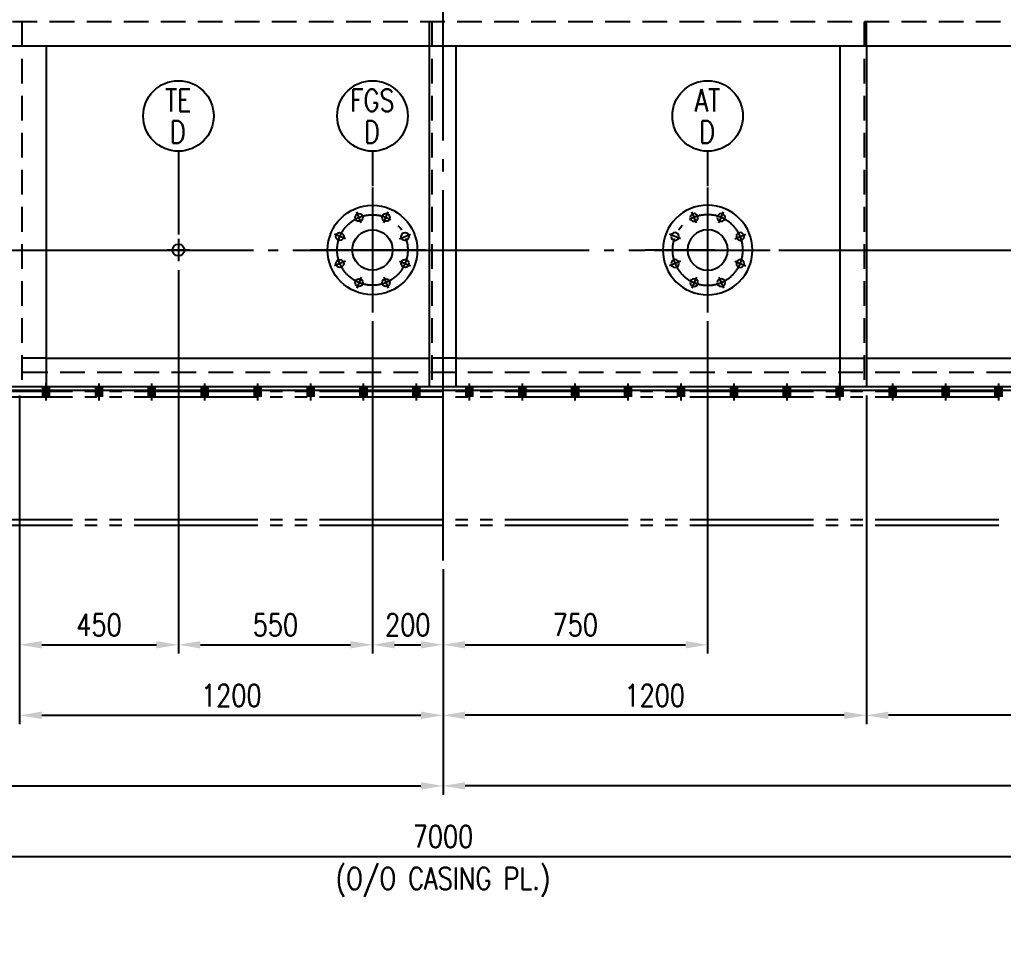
# Model space of a CAD drawing. Header units: millimetres. Extents: x 0 to 134087, y -49114 to 20834.
# Drawn here: x 57277 to 60065, y -41612 to -39022 of the extents above; entities that cross this region are included whole.
import ezdxf
from ezdxf.enums import TextEntityAlignment as Align

# ---------------------------------------------------------------- set-up
doc = ezdxf.new("R2010")
doc.units = ezdxf.units.MM
doc.header["$LTSCALE"] = 35
for name, pattern in [('JNK-CENTER', [34, 30, -1.5, 1, -1.5]), ('JNK-HIDDEN', [3, 2, -1]), ('JNK-PHANTOM', [15, 10, -1, 1, -1, 1, -1])]:
    doc.linetypes.add(name, pattern=pattern)
for name, color, linetype in [('CEN-R', 1, 'JNK-CENTER'), ('CON-G', 3, 'Continuous'), ('CON-Y', 2, 'Continuous'), ('Dim-W', 7, 'Continuous'), ('HID-Y', 2, 'JNK-HIDDEN'), ('PHA-M', 6, 'JNK-PHANTOM')]:
    doc.layers.add(name, color=color, linetype=linetype)
doc.layers.add('CONT-G', color=3, linetype='Continuous', lineweight=25)
doc.styles.add('SIMPLEX', font='simplex.shx', dxfattribs={"width": 0.8})
doc.dimstyles.new('DIM25', dxfattribs={"dimscale": 25, "dimtxt": 2.5, "dimasz": 2.5, "dimexe": 1, "dimexo": 1, "dimgap": 1, "dimtad": 1, "dimdec": 1, "dimdsep": 46, "dimtxsty": 'SIMPLEX', "dimcen": 0, "dimclrt": 2, "dimazin": 2, "dimtfac": 1, "dimtdec": 1, "dimtix": 1, "dimtmove": 2, "dimatfit": 0, "dimfxl": 0.18, "dimtolj": 1, "dimtzin": 0, "dimarcsym": 0})

# ---------------------------------------------------------------- blocks, each defined once
blk = doc.blocks.new('P-FLG  4.0 300 WNRF')
at = {"layer": 'CEN-R', "ltscale": 0.5}
for p, q in [((0, 177), (0, -177)), ((-31.8, 76.8), (-44.7, 107.9)), ((31.8, 76.8), (44.7, 107.9)), ((-76.8, 31.8), (-107.9, 44.7)), ((76.8, 31.8), (107.9, 44.7)), ((150.5, 0), (-177, 0)), ((96.2, 0), (-96.2, 0)), ((-20.3, 0), (177, 0)), ((-76.8, -31.8), (-107.9, -44.7)), ((76.8, -31.8), (107.9, -44.7)), ((-31.8, -76.8), (-44.7, -107.9)), ((31.8, -76.8), (44.7, -107.9))]:
    blk.add_line(p, q, dxfattribs=at)
blk.add_circle((0, 0), 100, dxfattribs=at)
at = {"layer": 'CONT-G'}
for centre, radius in [((0, 0), 127), ((-38.3, 92.4), 11), ((38.3, 92.4), 11), ((0, 0), 57.1), ((-92.4, 38.3), 11), ((92.4, 38.3), 11), ((-92.4, -38.3), 11), ((92.4, -38.3), 11), ((-38.3, -92.4), 11), ((38.3, -92.4), 11)]:
    blk.add_circle(centre, radius, dxfattribs=at)
blk = doc.blocks.new('A$C4F8D753C')
at = {"layer": 'CEN-R'}
for p, q in [((31.7, 63.5), (31.7, 0)), ((63.5, 31.7), (0, 31.7)), ((0, 31.7), (63.5, 31.7))]:
    blk.add_line(p, q, dxfattribs=at)
at = {"layer": 'CON-G'}
blk.add_circle((31.7, 31.7), 16.8, dxfattribs=at)
blk = doc.blocks.new('*D2565')
at = {"layer": 'DEFPOINTS', "color": 0, "transparency": 16777216}
for p in [(57727.1, -39707), (57277.1, -40794.3), (57727.1, -40794.3)]:
    blk.add_point(p, dxfattribs=at)
at = {"layer": 'Dim-W', "color": 0, "lineweight": -2, "transparency": 16777216}
for p, q in [((57727.1, -39732), (57727.1, -40819.3)), ((57339.6, -40794.3), (57664.6, -40794.3))]:
    blk.add_line(p, q, dxfattribs=at)
at = {"layer": 'Dim-W', "color": 0, "transparency": 16777216}
for points in [[(57339.6, -40783.9), (57339.6, -40804.7), (57277.1, -40794.3)], [(57664.6, -40783.9), (57664.6, -40804.7), (57727.1, -40794.3)]]:
    blk.add_solid(points, dxfattribs=at)
at = {"layer": 'Dim-W', "color": 2, "transparency": 16777216, "insert": (57502.1, -40738), "char_height": 62.5, "attachment_point": 5, "style": 'SIMPLEX', "bg_fill": 3, "box_fill_scale": 1.1, "bg_fill_color": 256, "bg_fill_true_color": 13158600, "bg_fill_transparency": 0}
blk.add_mtext('\\A1;450', dxfattribs=at)
blk = doc.blocks.new('*D2566')
at = {"layer": 'DEFPOINTS', "color": 0, "transparency": 16777216}
for p in [(58277.1, -39852.2), (57727.1, -40794.3), (58277.1, -40794.3)]:
    blk.add_point(p, dxfattribs=at)
at = {"layer": 'Dim-W', "color": 0, "lineweight": -2, "transparency": 16777216}
for p, q in [((58277.1, -39877.2), (58277.1, -40819.3)), ((57789.6, -40794.3), (58214.6, -40794.3))]:
    blk.add_line(p, q, dxfattribs=at)
at = {"layer": 'Dim-W', "color": 0, "transparency": 16777216}
for points in [[(57789.6, -40783.9), (57789.6, -40804.7), (57727.1, -40794.3)], [(58214.6, -40783.9), (58214.6, -40804.7), (58277.1, -40794.3)]]:
    blk.add_solid(points, dxfattribs=at)
at = {"layer": 'Dim-W', "color": 2, "transparency": 16777216, "insert": (58002.1, -40738), "char_height": 62.5, "attachment_point": 5, "style": 'SIMPLEX', "bg_fill": 3, "box_fill_scale": 1.1, "bg_fill_color": 256, "bg_fill_true_color": 13158600, "bg_fill_transparency": 0}
blk.add_mtext('\\A1;550', dxfattribs=at)
blk = doc.blocks.new('*D2567')
at = {"layer": 'DEFPOINTS', "color": 0, "transparency": 16777216}
for p in [(58277.1, -39852.2), (58477.1, -40555.2), (58477.1, -40794.3)]:
    blk.add_point(p, dxfattribs=at)
at = {"layer": 'Dim-W', "color": 0, "lineweight": -2, "transparency": 16777216}
for p, q in [((58277.1, -39877.2), (58277.1, -40819.3)), ((58477.1, -40580.2), (58477.1, -40819.3)), ((58339.6, -40794.3), (58414.6, -40794.3))]:
    blk.add_line(p, q, dxfattribs=at)
at = {"layer": 'Dim-W', "color": 0, "transparency": 16777216}
for points in [[(58339.6, -40783.9), (58339.6, -40804.7), (58277.1, -40794.3)], [(58414.6, -40783.9), (58414.6, -40804.7), (58477.1, -40794.3)]]:
    blk.add_solid(points, dxfattribs=at)
at = {"layer": 'Dim-W', "color": 2, "transparency": 16777216, "insert": (58377.1, -40738), "char_height": 62.5, "attachment_point": 5, "style": 'SIMPLEX', "bg_fill": 3, "box_fill_scale": 1.1, "bg_fill_color": 256, "bg_fill_true_color": 13158600, "bg_fill_transparency": 0}
blk.add_mtext('\\A1;200', dxfattribs=at)
blk = doc.blocks.new('*D2568')
at = {"layer": 'DEFPOINTS', "color": 0, "transparency": 16777216}
for p in [(59227.1, -39852.2), (58477.1, -40555.2), (59227.1, -40794.3)]:
    blk.add_point(p, dxfattribs=at)
at = {"layer": 'Dim-W', "color": 0, "lineweight": -2, "transparency": 16777216}
for p, q in [((59227.1, -39877.2), (59227.1, -40819.3)), ((58477.1, -40580.2), (58477.1, -40819.3)), ((58539.6, -40794.3), (59164.6, -40794.3))]:
    blk.add_line(p, q, dxfattribs=at)
at = {"layer": 'Dim-W', "color": 0, "transparency": 16777216}
for points in [[(58539.6, -40783.9), (58539.6, -40804.7), (58477.1, -40794.3)], [(59164.6, -40783.9), (59164.6, -40804.7), (59227.1, -40794.3)]]:
    blk.add_solid(points, dxfattribs=at)
at = {"layer": 'Dim-W', "color": 2, "transparency": 16777216, "insert": (58852.1, -40738), "char_height": 62.5, "attachment_point": 5, "style": 'SIMPLEX', "bg_fill": 3, "box_fill_scale": 1.1, "bg_fill_color": 256, "bg_fill_true_color": 13158600, "bg_fill_transparency": 0}
blk.add_mtext('\\A1;750', dxfattribs=at)
blk = doc.blocks.new('*D2571')
at = {"layer": 'DEFPOINTS', "color": 0, "transparency": 16777216}
for p in [(57277.1, -40062.2), (58477.1, -40555.2), (58477.1, -40994.3)]:
    blk.add_point(p, dxfattribs=at)
at = {"layer": 'Dim-W', "color": 0, "lineweight": -2, "transparency": 16777216}
for p, q in [((57277.1, -40087.2), (57277.1, -41019.3)), ((58477.1, -40580.2), (58477.1, -41019.3)), ((57339.6, -40994.3), (58414.6, -40994.3))]:
    blk.add_line(p, q, dxfattribs=at)
at = {"layer": 'Dim-W', "color": 0, "transparency": 16777216}
for points in [[(57339.6, -40983.9), (57339.6, -41004.7), (57277.1, -40994.3)], [(58414.6, -40983.9), (58414.6, -41004.7), (58477.1, -40994.3)]]:
    blk.add_solid(points, dxfattribs=at)
at = {"layer": 'Dim-W', "color": 2, "transparency": 16777216, "insert": (57877.1, -40938), "char_height": 62.5, "attachment_point": 5, "style": 'SIMPLEX', "bg_fill": 3, "box_fill_scale": 1.1, "bg_fill_color": 256, "bg_fill_true_color": 13158600, "bg_fill_transparency": 0}
blk.add_mtext('\\A1;1200', dxfattribs=at)
blk = doc.blocks.new('*D2573')
at = {"layer": 'DEFPOINTS', "color": 0, "transparency": 16777216}
for p in [(59677.1, -40062.2), (60877.1, -40062.2), (59677.1, -40994.3)]:
    blk.add_point(p, dxfattribs=at)
at = {"layer": 'Dim-W', "color": 0, "lineweight": -2, "transparency": 16777216}
for p, q in [((59677.1, -40087.2), (59677.1, -41019.3)), ((60877.1, -40087.2), (60877.1, -41019.3)), ((60814.6, -40994.3), (59739.6, -40994.3))]:
    blk.add_line(p, q, dxfattribs=at)
at = {"layer": 'Dim-W', "color": 0, "transparency": 16777216}
for points in [[(59739.6, -40983.9), (59739.6, -41004.7), (59677.1, -40994.3)], [(60814.6, -40983.9), (60814.6, -41004.7), (60877.1, -40994.3)]]:
    blk.add_solid(points, dxfattribs=at)
at = {"layer": 'Dim-W', "color": 2, "transparency": 16777216, "insert": (60277.1, -40938), "char_height": 62.5, "attachment_point": 5, "style": 'SIMPLEX', "bg_fill": 3, "box_fill_scale": 1.1, "bg_fill_color": 256, "bg_fill_true_color": 13158600, "bg_fill_transparency": 0}
blk.add_mtext('\\A1;1200', dxfattribs=at)
blk = doc.blocks.new('*D2574')
at = {"layer": 'DEFPOINTS', "color": 0, "transparency": 16777216}
for p in [(59677.1, -40062.2), (58477.1, -40555.2), (58477.1, -40994.3)]:
    blk.add_point(p, dxfattribs=at)
at = {"layer": 'Dim-W', "color": 0, "lineweight": -2, "transparency": 16777216}
for p, q in [((59677.1, -40087.2), (59677.1, -41019.3)), ((58477.1, -40580.2), (58477.1, -41019.3)), ((59614.6, -40994.3), (58539.6, -40994.3))]:
    blk.add_line(p, q, dxfattribs=at)
at = {"layer": 'Dim-W', "color": 0, "transparency": 16777216}
for points in [[(58539.6, -40983.9), (58539.6, -41004.7), (58477.1, -40994.3)], [(59614.6, -40983.9), (59614.6, -41004.7), (59677.1, -40994.3)]]:
    blk.add_solid(points, dxfattribs=at)
at = {"layer": 'Dim-W', "color": 2, "transparency": 16777216, "insert": (59077.1, -40938), "char_height": 62.5, "attachment_point": 5, "style": 'SIMPLEX', "bg_fill": 3, "box_fill_scale": 1.1, "bg_fill_color": 256, "bg_fill_true_color": 13158600, "bg_fill_transparency": 0}
blk.add_mtext('\\A1;1200', dxfattribs=at)
blk = doc.blocks.new('*D2575')
at = {"layer": 'DEFPOINTS', "color": 0, "transparency": 16777216}
for p in [(54977.1, -40455.2), (58477.1, -40555.2), (58477.1, -41194.3)]:
    blk.add_point(p, dxfattribs=at)
at = {"layer": 'Dim-W', "color": 0, "lineweight": -2, "transparency": 16777216}
for p, q in [((54977.1, -40480.2), (54977.1, -41219.3)), ((58477.1, -40580.2), (58477.1, -41219.3)), ((55039.6, -41194.3), (58414.6, -41194.3))]:
    blk.add_line(p, q, dxfattribs=at)
at = {"layer": 'Dim-W', "color": 0, "transparency": 16777216}
for points in [[(55039.6, -41183.9), (55039.6, -41204.7), (54977.1, -41194.3)], [(58414.6, -41183.9), (58414.6, -41204.7), (58477.1, -41194.3)]]:
    blk.add_solid(points, dxfattribs=at)
at = {"layer": 'Dim-W', "color": 2, "transparency": 16777216, "insert": (56727.1, -41138), "char_height": 62.5, "attachment_point": 5, "style": 'SIMPLEX', "bg_fill": 3, "box_fill_scale": 1.1, "bg_fill_color": 256, "bg_fill_true_color": 13158600, "bg_fill_transparency": 0}
blk.add_mtext('\\A1;3500', dxfattribs=at)
blk = doc.blocks.new('*D2576')
at = {"layer": 'DEFPOINTS', "color": 0, "transparency": 16777216}
for p in [(61977.1, -40455.2), (58477.1, -40555.2), (58477.1, -41194.3)]:
    blk.add_point(p, dxfattribs=at)
at = {"layer": 'Dim-W', "color": 0, "lineweight": -2, "transparency": 16777216}
for p, q in [((61977.1, -40480.2), (61977.1, -41219.3)), ((58477.1, -40580.2), (58477.1, -41219.3)), ((61914.6, -41194.3), (58539.6, -41194.3))]:
    blk.add_line(p, q, dxfattribs=at)
at = {"layer": 'Dim-W', "color": 0, "transparency": 16777216}
for points in [[(58539.6, -41183.9), (58539.6, -41204.7), (58477.1, -41194.3)], [(61914.6, -41183.9), (61914.6, -41204.7), (61977.1, -41194.3)]]:
    blk.add_solid(points, dxfattribs=at)
at = {"layer": 'Dim-W', "color": 2, "transparency": 16777216, "insert": (60227.1, -41138), "char_height": 62.5, "attachment_point": 5, "style": 'SIMPLEX', "bg_fill": 3, "box_fill_scale": 1.1, "bg_fill_color": 256, "bg_fill_true_color": 13158600, "bg_fill_transparency": 0}
blk.add_mtext('\\A1;3500', dxfattribs=at)
blk = doc.blocks.new('*D2645')
at = {"layer": 'DEFPOINTS', "color": 0, "transparency": 16777216}
for p in [(54977.1, -40454.1), (61977.1, -40453.3), (61977.1, -41394.3)]:
    blk.add_point(p, dxfattribs=at)
at = {"layer": 'Dim-W', "color": 0, "lineweight": -2, "transparency": 16777216}
for p, q in [((54977.1, -40479.1), (54977.1, -41419.3)), ((61977.1, -40478.3), (61977.1, -41419.3)), ((55039.6, -41394.3), (61914.6, -41394.3))]:
    blk.add_line(p, q, dxfattribs=at)
at = {"layer": 'Dim-W', "color": 0, "transparency": 16777216}
for points in [[(55039.6, -41383.9), (55039.6, -41404.7), (54977.1, -41394.3)], [(61914.6, -41383.9), (61914.6, -41404.7), (61977.1, -41394.3)]]:
    blk.add_solid(points, dxfattribs=at)
at = {"layer": 'Dim-W', "color": 2, "transparency": 16777216, "char_height": 62.5, "attachment_point": 5, "style": 'SIMPLEX'}
for s, insert in [('\\A1;7000', (58477.1, -41338)), ('\\A1;(O/O CASING PL.)', (58477.1, -41466.9))]:
    blk.add_mtext(s, dxfattribs=dict(at, insert=insert))
blk = doc.blocks.new('*D2587')
at = {"layer": 'DEFPOINTS', "color": 0, "transparency": 16777216}
for p in [(59205.1, -36155.2), (62077.1, -40455.2), (63114.2, -40455.2)]:
    blk.add_point(p, dxfattribs=at)
at = {"layer": 'Dim-W', "color": 0, "lineweight": -2, "transparency": 16777216}
for p, q in [((59230.1, -36155.2), (63139.2, -36155.2)), ((63114.2, -36217.7), (63114.2, -40392.7)), ((62102.1, -40455.2), (63139.2, -40455.2))]:
    blk.add_line(p, q, dxfattribs=at)
at = {"layer": 'Dim-W', "color": 0, "transparency": 16777216}
for points in [[(63103.8, -36217.7), (63124.7, -36217.7), (63114.2, -36155.2)], [(63103.8, -40392.7), (63124.7, -40392.7), (63114.2, -40455.2)]]:
    blk.add_solid(points, dxfattribs=at)
at = {"layer": 'Dim-W', "color": 2, "transparency": 16777216, "insert": (63058, -38305.2), "char_height": 62.5, "attachment_point": 5, "rotation": 90, "style": 'SIMPLEX', "bg_fill": 3, "box_fill_scale": 1.1, "bg_fill_color": 256, "bg_fill_true_color": 13158600, "bg_fill_transparency": 0}
blk.add_mtext('\\A1;4300', dxfattribs=at)
blk = doc.blocks.new('*D2590')
at = {"layer": 'DEFPOINTS', "color": 0, "transparency": 16777216}
for p in [(59404.1, -39675.2), (62514.2, -39675.2), (62067.1, -40072.2)]:
    blk.add_point(p, dxfattribs=at)
at = {"layer": 'Dim-W', "color": 0, "lineweight": -2, "transparency": 16777216}
for p, q in [((59429.1, -39675.2), (62539.2, -39675.2)), ((62514.2, -40009.7), (62514.2, -39737.7)), ((62092.1, -40072.2), (62539.2, -40072.2))]:
    blk.add_line(p, q, dxfattribs=at)
at = {"layer": 'Dim-W', "color": 0, "transparency": 16777216}
for points in [[(62503.8, -39737.7), (62524.7, -39737.7), (62514.2, -39675.2)], [(62503.8, -40009.7), (62524.7, -40009.7), (62514.2, -40072.2)]]:
    blk.add_solid(points, dxfattribs=at)
at = {"layer": 'Dim-W', "color": 2, "transparency": 16777216, "insert": (62458, -39873.7), "char_height": 62.5, "attachment_point": 5, "rotation": 90, "style": 'SIMPLEX', "bg_fill": 3, "box_fill_scale": 1.1, "bg_fill_color": 256, "bg_fill_true_color": 13158600, "bg_fill_transparency": 0}
blk.add_mtext('\\A1;397', dxfattribs=at)
blk = doc.blocks.new('inst-tag')
at = {"layer": 'CON-Y'}
blk.add_circle((0, 0), 4, dxfattribs=at)
at = {"layer": 'CON-Y', "style": 'SIMPLEX', "width": 0.8}
for tag, p in [("Q'TY", (1.74, 3.92)), ('LOCATION', (1.74, -5.56))]:
    blk.add_attdef(tag, p, '', height=1.5, dxfattribs=at)
blk.add_attdef('TAG', text='', height=2.5, dxfattribs=at).set_placement((-0.02, 0.52), align=Align.CENTER)
blk.add_attdef('0000', text='', height=2.5, dxfattribs=at).set_placement((-0.06, -3.82), align=Align.BOTTOM_CENTER)

msp = doc.modelspace()

# ---------------------------------------------------------------- linework, layer by layer
at = {"layer": 'CEN-R'}
msp.add_line((58477.1409, -40555.2481), (58477.1409, -35811.8389), dxfattribs=at)
at = {"layer": 'CEN-R', "ltscale": 0.8}
msp.add_line((57099.5475, -39675.2481), (59050.1409, -39675.2481), dxfattribs=at)
at = {"layer": 'CON-G'}
for p, q in [((57352.1409, -39097.2481), (57352.1409, -40062.2481)), ((58439.1409, -40062.2481), (58439.1409, -39097.2481)), ((58514.1409, -40062.2481), (58514.1409, -39097.2481)), ((59602.1409, -39097.2481), (59602.1409, -40062.2481)), ((59677.1409, -39097.2481), (59677.1409, -40062.2481)), ((57352.1409, -39982.2481), (58439.1409, -39982.2481)), ((58514.1409, -39982.2481), (59602.1409, -39982.2481)), ((59677.1409, -39982.2481), (60802.1409, -39982.2481)), ((54887.1409, -40062.2481), (62067.1409, -40062.2481)), ((54887.1409, -40072.2481), (62067.1409, -40072.2481))]:
    msp.add_line(p, q, dxfattribs=at)
at = {"layer": 'Dim-W'}
for p, q in [((57727.1409, -39395.1751), (57727.1409, -39631.1677)), ((58277.1409, -39395.1751), (58277.1409, -39494.4823))]:
    msp.add_line(p, q, dxfattribs=at)
at = {"layer": 'HID-Y'}
for p, q in [((57283.1409, -39028.2481), (57283.1409, -40062.2481)), ((58439.1409, -39097.2481), (58439.1409, -39028.2481)), ((58445.1409, -39028.2481), (58445.1409, -40062.2481)), ((59671.1409, -39028.2481), (59671.1409, -40062.2481)), ((57352.1409, -39982.2481), (57277.1409, -39982.2481)), ((58514.1409, -39982.2481), (58439.1409, -39982.2481)), ((59602.1409, -39982.2481), (59677.1409, -39982.2481)), ((61977.1409, -40022.2481), (54977.1409, -40022.2481))]:
    msp.add_line(p, q, dxfattribs=at)
at = {"layer": 'PHA-M'}
for p, q in [((54977.1409, -40075.2481), (61977.1409, -40075.2481)), ((54977.1409, -40091.7481), (61977.1409, -40091.7481)), ((54977.1409, -40438.7481), (61977.1409, -40438.7481)), ((54977.1409, -40455.2481), (61977.1409, -40455.2481))]:
    msp.add_line(p, q, dxfattribs=at)

# ---------------------------------------------------------------- block references
at = {"layer": 'CON-G', "xscale": 25, "yscale": 25, "zscale": 25}
for p, values in [((57727.1409, -39295.1751), {'TAG': 'TE', '0000': ' D '}), ((58277.1409, -39295.1751), {'TAG': 'FGS', '0000': ' D '})]:
    msp.add_blockref('inst-tag', p, dxfattribs=at).add_auto_attribs(values)
at = {"layer": 'CON-G'}
msp.add_blockref('P-FLG  4.0 300 WNRF', (58277.1409, -39675.2481), dxfattribs=at)
at = {"layer": 'CON-G', "xscale": -1}
msp.add_blockref('P-FLG  4.0 300 WNRF', (59227.1409, -39675.2481), dxfattribs=at)
at = {"layer": 'Dim-W'}
msp.add_blockref('A$C4F8D753C', (57695.3908, -39706.9981), dxfattribs=at)

# ---------------------------------------------------------------- next in the draw order: dimensions: what is measured, and where the dimension line sits
dim = msp.add_linear_dim(base=(57727.1409, -40794.2964), p1=(57277.1409, -40794.2964), p2=(57727.1409, -39706.9981), dimstyle='DIM25', override={"dimdec": 0, "dimtdec": 0, "dimtix": 0, "dimatfit": 2, "dimtfill": 1}, dxfattribs=at)
dim.commit()
dim.dimension.update_dxf_attribs({"geometry": '*D2565', "text_midpoint": (57502.1409, -40738.0464)})
dim = msp.add_linear_dim(base=(59677.1409, -40994.2964), p1=(60877.1409, -40062.2481), p2=(59677.1409, -40062.2481), angle=180, dimstyle='DIM25', override={"dimdec": 0, "dimtdec": 0, "dimtix": 0, "dimatfit": 2, "dimtfill": 1}, dxfattribs=at)
dim.commit()
dim.dimension.update_dxf_attribs({"geometry": '*D2573', "text_midpoint": (60277.1409, -40938.0464)})

# ---------------------------------------------------------------- next in the draw order: dimensions: what is measured, and where the dimension line sits
dim = msp.add_linear_dim(base=(58277.1409, -40794.2964), p1=(57727.1409, -40794.2964), p2=(58277.1409, -39852.2481), dimstyle='DIM25', override={"dimdec": 0, "dimtdec": 0, "dimtix": 0, "dimatfit": 2, "dimtfill": 1}, dxfattribs=at)
dim.commit()
dim.dimension.update_dxf_attribs({"geometry": '*D2566', "text_midpoint": (58002.1409, -40738.0464)})

# ---------------------------------------------------------------- next in the draw order: dimensions: what is measured, and where the dimension line sits
dim = msp.add_linear_dim(base=(58477.1409, -40794.2964), p1=(58277.1409, -39852.2481), p2=(58477.1409, -40555.2481), dimstyle='DIM25', override={"dimdec": 0, "dimtdec": 0, "dimtix": 0, "dimatfit": 2, "dimtfill": 1}, dxfattribs=at)
dim.commit()
dim.dimension.update_dxf_attribs({"geometry": '*D2567', "text_midpoint": (58377.1409, -40738.0464)})

# ---------------------------------------------------------------- next in the draw order: dimensions: what is measured, and where the dimension line sits
dim = msp.add_linear_dim(base=(59227.1409, -40794.2964), p1=(58477.1409, -40555.2481), p2=(59227.1409, -39852.2481), dimstyle='DIM25', override={"dimdec": 0, "dimtdec": 0, "dimtix": 0, "dimatfit": 2, "dimtfill": 1}, dxfattribs=at)
dim.commit()
dim.dimension.update_dxf_attribs({"geometry": '*D2568', "text_midpoint": (58852.1409, -40738.0464)})

# ---------------------------------------------------------------- next in the draw order: dimensions: what is measured, and where the dimension line sits
dim = msp.add_linear_dim(base=(58477.1409, -40994.2964), p1=(57277.1409, -40062.2481), p2=(58477.1409, -40555.2481), dimstyle='DIM25', override={"dimdec": 0, "dimtdec": 0, "dimtix": 0, "dimtmove": 0, "dimatfit": 2, "dimtfill": 1}, dxfattribs=at)
dim.commit()
dim.dimension.update_dxf_attribs({"geometry": '*D2571', "text_midpoint": (57877.1409, -40938.0464)})

# ---------------------------------------------------------------- next in the draw order: hatches: boundary and pattern name
h = msp.add_hatch(color=256, dxfattribs=at)
h.paths.add_polyline_path([(57352.1409, -40062.2481), (57342.6409, -40062.2481), (57342.6409, -40072.2481), (57352.1409, -40072.2481)])
h.paths.add_polyline_path([(57361.6409, -40062.2481), (57352.1409, -40062.2481), (57352.1409, -40072.2481), (57361.6409, -40072.2481)])
h.paths.add_polyline_path([(57352.1409, -40075.2481), (57342.6409, -40075.2481), (57342.6409, -40091.7481), (57352.1409, -40091.7481)])
h.paths.add_polyline_path([(57361.6409, -40075.2481), (57352.1409, -40075.2481), (57352.1409, -40091.7481), (57361.6409, -40091.7481)])
h = msp.add_hatch(color=256, dxfattribs=at)
h.paths.add_polyline_path([(57502.1409, -40062.2481), (57492.6409, -40062.2481), (57492.6409, -40072.2481), (57502.1409, -40072.2481)])
h.paths.add_polyline_path([(57511.6409, -40062.2481), (57502.1409, -40062.2481), (57502.1409, -40072.2481), (57511.6409, -40072.2481)])
h.paths.add_polyline_path([(57502.1409, -40075.2481), (57492.6409, -40075.2481), (57492.6409, -40091.7481), (57502.1409, -40091.7481)])
h.paths.add_polyline_path([(57511.6409, -40075.2481), (57502.1409, -40075.2481), (57502.1409, -40091.7481), (57511.6409, -40091.7481)])
h = msp.add_hatch(color=256, dxfattribs=at)
h.paths.add_polyline_path([(57652.1409, -40062.2481), (57642.6409, -40062.2481), (57642.6409, -40072.2481), (57652.1409, -40072.2481)])
h.paths.add_polyline_path([(57661.6409, -40062.2481), (57652.1409, -40062.2481), (57652.1409, -40072.2481), (57661.6409, -40072.2481)])
h.paths.add_polyline_path([(57652.1409, -40075.2481), (57642.6409, -40075.2481), (57642.6409, -40091.7481), (57652.1409, -40091.7481)])
h.paths.add_polyline_path([(57661.6409, -40075.2481), (57652.1409, -40075.2481), (57652.1409, -40091.7481), (57661.6409, -40091.7481)])
h = msp.add_hatch(color=256, dxfattribs=at)
h.paths.add_polyline_path([(57802.1409, -40062.2481), (57792.6409, -40062.2481), (57792.6409, -40072.2481), (57802.1409, -40072.2481)])
h.paths.add_polyline_path([(57811.6409, -40062.2481), (57802.1409, -40062.2481), (57802.1409, -40072.2481), (57811.6409, -40072.2481)])
h.paths.add_polyline_path([(57802.1409, -40075.2481), (57792.6409, -40075.2481), (57792.6409, -40091.7481), (57802.1409, -40091.7481)])
h.paths.add_polyline_path([(57811.6409, -40075.2481), (57802.1409, -40075.2481), (57802.1409, -40091.7481), (57811.6409, -40091.7481)])
h = msp.add_hatch(color=256, dxfattribs=at)
h.paths.add_polyline_path([(57952.1409, -40062.2481), (57942.6409, -40062.2481), (57942.6409, -40072.2481), (57952.1409, -40072.2481)])
h.paths.add_polyline_path([(57961.6409, -40062.2481), (57952.1409, -40062.2481), (57952.1409, -40072.2481), (57961.6409, -40072.2481)])
h.paths.add_polyline_path([(57952.1409, -40075.2481), (57942.6409, -40075.2481), (57942.6409, -40091.7481), (57952.1409, -40091.7481)])
h.paths.add_polyline_path([(57961.6409, -40075.2481), (57952.1409, -40075.2481), (57952.1409, -40091.7481), (57961.6409, -40091.7481)])
h = msp.add_hatch(color=256, dxfattribs=at)
h.paths.add_polyline_path([(58102.1409, -40062.2481), (58092.6409, -40062.2481), (58092.6409, -40072.2481), (58102.1409, -40072.2481)])
h.paths.add_polyline_path([(58111.6409, -40062.2481), (58102.1409, -40062.2481), (58102.1409, -40072.2481), (58111.6409, -40072.2481)])
h.paths.add_polyline_path([(58102.1409, -40075.2481), (58092.6409, -40075.2481), (58092.6409, -40091.7481), (58102.1409, -40091.7481)])
h.paths.add_polyline_path([(58111.6409, -40075.2481), (58102.1409, -40075.2481), (58102.1409, -40091.7481), (58111.6409, -40091.7481)])
h = msp.add_hatch(color=256, dxfattribs=at)
h.paths.add_polyline_path([(58252.1409, -40062.2481), (58242.6409, -40062.2481), (58242.6409, -40072.2481), (58252.1409, -40072.2481)])
h.paths.add_polyline_path([(58261.6409, -40062.2481), (58252.1409, -40062.2481), (58252.1409, -40072.2481), (58261.6409, -40072.2481)])
h.paths.add_polyline_path([(58252.1409, -40075.2481), (58242.6409, -40075.2481), (58242.6409, -40091.7481), (58252.1409, -40091.7481)])
h.paths.add_polyline_path([(58261.6409, -40075.2481), (58252.1409, -40075.2481), (58252.1409, -40091.7481), (58261.6409, -40091.7481)])
h = msp.add_hatch(color=256, dxfattribs=at)
h.paths.add_polyline_path([(58402.1409, -40062.2481), (58392.6409, -40062.2481), (58392.6409, -40072.2481), (58402.1409, -40072.2481)])
h.paths.add_polyline_path([(58411.6409, -40062.2481), (58402.1409, -40062.2481), (58402.1409, -40072.2481), (58411.6409, -40072.2481)])
h.paths.add_polyline_path([(58402.1409, -40075.2481), (58392.6409, -40075.2481), (58392.6409, -40091.7481), (58402.1409, -40091.7481)])
h.paths.add_polyline_path([(58411.6409, -40075.2481), (58402.1409, -40075.2481), (58402.1409, -40091.7481), (58411.6409, -40091.7481)])

# ---------------------------------------------------------------- next in the draw order: linework, layer by layer
at = {"layer": 'CEN-R'}
for p, q in [((57352.1409, -40101.7481), (57352.1409, -40053.2481)), ((57502.1409, -40101.7481), (57502.1409, -40053.2481)), ((57652.1409, -40101.7481), (57652.1409, -40053.2481)), ((57802.1409, -40101.7481), (57802.1409, -40053.2481)), ((57952.1409, -40101.7481), (57952.1409, -40053.2481)), ((58102.1409, -40101.7481), (58102.1409, -40053.2481)), ((58252.1409, -40101.7481), (58252.1409, -40053.2481)), ((58402.1409, -40101.7481), (58402.1409, -40053.2481))]:
    msp.add_line(p, q, dxfattribs=at)
at = {"layer": 'HID-Y'}
for p, q in [((57342.6409, -40072.2481), (57342.6409, -40062.2481)), ((57361.6409, -40072.2481), (57361.6409, -40062.2481)), ((57492.6409, -40072.2481), (57492.6409, -40062.2481)), ((57511.6409, -40072.2481), (57511.6409, -40062.2481)), ((57642.6409, -40072.2481), (57642.6409, -40062.2481)), ((57661.6409, -40072.2481), (57661.6409, -40062.2481)), ((57792.6409, -40072.2481), (57792.6409, -40062.2481)), ((57811.6409, -40072.2481), (57811.6409, -40062.2481)), ((57942.6409, -40072.2481), (57942.6409, -40062.2481)), ((57961.6409, -40072.2481), (57961.6409, -40062.2481)), ((58092.6409, -40072.2481), (58092.6409, -40062.2481)), ((58111.6409, -40072.2481), (58111.6409, -40062.2481)), ((58242.6409, -40072.2481), (58242.6409, -40062.2481)), ((58261.6409, -40072.2481), (58261.6409, -40062.2481)), ((58392.6409, -40072.2481), (58392.6409, -40062.2481)), ((58411.6409, -40072.2481), (58411.6409, -40062.2481)), ((57342.6409, -40091.7481), (57342.6409, -40075.2481)), ((57361.6409, -40091.7481), (57361.6409, -40075.2481)), ((57492.6409, -40091.7481), (57492.6409, -40075.2481)), ((57511.6409, -40091.7481), (57511.6409, -40075.2481)), ((57642.6409, -40091.7481), (57642.6409, -40075.2481)), ((57661.6409, -40091.7481), (57661.6409, -40075.2481)), ((57792.6409, -40091.7481), (57792.6409, -40075.2481)), ((57811.6409, -40091.7481), (57811.6409, -40075.2481)), ((57942.6409, -40091.7481), (57942.6409, -40075.2481)), ((57961.6409, -40091.7481), (57961.6409, -40075.2481)), ((58092.6409, -40091.7481), (58092.6409, -40075.2481)), ((58111.6409, -40091.7481), (58111.6409, -40075.2481)), ((58242.6409, -40091.7481), (58242.6409, -40075.2481)), ((58261.6409, -40091.7481), (58261.6409, -40075.2481)), ((58392.6409, -40091.7481), (58392.6409, -40075.2481)), ((58411.6409, -40091.7481), (58411.6409, -40075.2481))]:
    msp.add_line(p, q, dxfattribs=at)

# ---------------------------------------------------------------- next in the draw order: dimensions: what is measured, and where the dimension line sits
at = {"layer": 'Dim-W'}
dim = msp.add_linear_dim(base=(58477.1409, -40994.2964), p1=(59677.1409, -40062.2481), p2=(58477.1409, -40555.2481), angle=180, dimstyle='DIM25', override={"dimdec": 0, "dimtdec": 0, "dimtix": 0, "dimatfit": 2, "dimtfill": 1}, dxfattribs=at)
dim.commit()
dim.dimension.update_dxf_attribs({"geometry": '*D2574', "text_midpoint": (59077.1409, -40938.0464)})

# ---------------------------------------------------------------- next in the draw order: hatches: boundary and pattern name
h = msp.add_hatch(color=256, dxfattribs=at)
h.paths.add_polyline_path([(58552.1409, -40062.2481), (58561.6409, -40062.2481), (58561.6409, -40072.2481), (58552.1409, -40072.2481)])
h.paths.add_polyline_path([(58542.6409, -40062.2481), (58552.1409, -40062.2481), (58552.1409, -40072.2481), (58542.6409, -40072.2481)])
h.paths.add_polyline_path([(58552.1409, -40075.2481), (58561.6409, -40075.2481), (58561.6409, -40091.7481), (58552.1409, -40091.7481)])
h.paths.add_polyline_path([(58542.6409, -40075.2481), (58552.1409, -40075.2481), (58552.1409, -40091.7481), (58542.6409, -40091.7481)])
h = msp.add_hatch(color=256, dxfattribs=at)
h.paths.add_polyline_path([(58702.1409, -40062.2481), (58711.6409, -40062.2481), (58711.6409, -40072.2481), (58702.1409, -40072.2481)])
h.paths.add_polyline_path([(58692.6409, -40062.2481), (58702.1409, -40062.2481), (58702.1409, -40072.2481), (58692.6409, -40072.2481)])
h.paths.add_polyline_path([(58702.1409, -40075.2481), (58711.6409, -40075.2481), (58711.6409, -40091.7481), (58702.1409, -40091.7481)])
h.paths.add_polyline_path([(58692.6409, -40075.2481), (58702.1409, -40075.2481), (58702.1409, -40091.7481), (58692.6409, -40091.7481)])
h = msp.add_hatch(color=256, dxfattribs=at)
h.paths.add_polyline_path([(58852.1409, -40062.2481), (58861.6409, -40062.2481), (58861.6409, -40072.2481), (58852.1409, -40072.2481)])
h.paths.add_polyline_path([(58842.6409, -40062.2481), (58852.1409, -40062.2481), (58852.1409, -40072.2481), (58842.6409, -40072.2481)])
h.paths.add_polyline_path([(58852.1409, -40075.2481), (58861.6409, -40075.2481), (58861.6409, -40091.7481), (58852.1409, -40091.7481)])
h.paths.add_polyline_path([(58842.6409, -40075.2481), (58852.1409, -40075.2481), (58852.1409, -40091.7481), (58842.6409, -40091.7481)])
h = msp.add_hatch(color=256, dxfattribs=at)
h.paths.add_polyline_path([(59002.1409, -40062.2481), (59011.6409, -40062.2481), (59011.6409, -40072.2481), (59002.1409, -40072.2481)])
h.paths.add_polyline_path([(58992.6409, -40062.2481), (59002.1409, -40062.2481), (59002.1409, -40072.2481), (58992.6409, -40072.2481)])
h.paths.add_polyline_path([(59002.1409, -40075.2481), (59011.6409, -40075.2481), (59011.6409, -40091.7481), (59002.1409, -40091.7481)])
h.paths.add_polyline_path([(58992.6409, -40075.2481), (59002.1409, -40075.2481), (59002.1409, -40091.7481), (58992.6409, -40091.7481)])
h = msp.add_hatch(color=256, dxfattribs=at)
h.paths.add_polyline_path([(59152.1409, -40062.2481), (59161.6409, -40062.2481), (59161.6409, -40072.2481), (59152.1409, -40072.2481)])
h.paths.add_polyline_path([(59142.6409, -40062.2481), (59152.1409, -40062.2481), (59152.1409, -40072.2481), (59142.6409, -40072.2481)])
h.paths.add_polyline_path([(59152.1409, -40075.2481), (59161.6409, -40075.2481), (59161.6409, -40091.7481), (59152.1409, -40091.7481)])
h.paths.add_polyline_path([(59142.6409, -40075.2481), (59152.1409, -40075.2481), (59152.1409, -40091.7481), (59142.6409, -40091.7481)])

# ---------------------------------------------------------------- next in the draw order: linework, layer by layer
at = {"layer": 'CEN-R'}
for p, q in [((58552.1409, -40101.7481), (58552.1409, -40053.2481)), ((58702.1409, -40101.7481), (58702.1409, -40053.2481)), ((58852.1409, -40101.7481), (58852.1409, -40053.2481)), ((59002.1409, -40101.7481), (59002.1409, -40053.2481)), ((59152.1409, -40101.7481), (59152.1409, -40053.2481))]:
    msp.add_line(p, q, dxfattribs=at)
at = {"layer": 'HID-Y'}
for p, q in [((58542.6409, -40072.2481), (58542.6409, -40062.2481)), ((58561.6409, -40072.2481), (58561.6409, -40062.2481)), ((58692.6409, -40072.2481), (58692.6409, -40062.2481)), ((58711.6409, -40072.2481), (58711.6409, -40062.2481)), ((58842.6409, -40072.2481), (58842.6409, -40062.2481)), ((58861.6409, -40072.2481), (58861.6409, -40062.2481)), ((58992.6409, -40072.2481), (58992.6409, -40062.2481)), ((59011.6409, -40072.2481), (59011.6409, -40062.2481)), ((59142.6409, -40072.2481), (59142.6409, -40062.2481)), ((59161.6409, -40072.2481), (59161.6409, -40062.2481)), ((58542.6409, -40091.7481), (58542.6409, -40075.2481)), ((58561.6409, -40091.7481), (58561.6409, -40075.2481)), ((58692.6409, -40091.7481), (58692.6409, -40075.2481)), ((58711.6409, -40091.7481), (58711.6409, -40075.2481)), ((58842.6409, -40091.7481), (58842.6409, -40075.2481)), ((58861.6409, -40091.7481), (58861.6409, -40075.2481)), ((58992.6409, -40091.7481), (58992.6409, -40075.2481)), ((59011.6409, -40091.7481), (59011.6409, -40075.2481)), ((59142.6409, -40091.7481), (59142.6409, -40075.2481)), ((59161.6409, -40091.7481), (59161.6409, -40075.2481))]:
    msp.add_line(p, q, dxfattribs=at)

# ---------------------------------------------------------------- next in the draw order: dimensions: what is measured, and where the dimension line sits
at = {"layer": 'Dim-W'}
dim = msp.add_linear_dim(base=(58477.1409, -41194.2964), p1=(54977.1409, -40455.2481), p2=(58477.1409, -40555.2481), dimstyle='DIM25', override={"dimdec": 0, "dimtdec": 0, "dimtix": 0, "dimtmove": 0, "dimatfit": 2, "dimtfill": 1}, dxfattribs=at)
dim.commit()
dim.dimension.update_dxf_attribs({"geometry": '*D2575', "text_midpoint": (56727.1409, -41194.2964), "dimtype": 160})

# ---------------------------------------------------------------- next in the draw order: dimensions: what is measured, and where the dimension line sits
dim = msp.add_linear_dim(base=(58477.1409, -41194.2964), p1=(61977.1409, -40455.2481), p2=(58477.1409, -40555.2481), angle=180, dimstyle='DIM25', override={"dimdec": 0, "dimtdec": 0, "dimtix": 0, "dimtmove": 0, "dimatfit": 2, "dimtfill": 1}, dxfattribs=at)
dim.commit()
dim.dimension.update_dxf_attribs({"geometry": '*D2576', "text_midpoint": (60227.1409, -41194.2964), "dimtype": 160})

# ---------------------------------------------------------------- next in the draw order: dimensions: what is measured, and where the dimension line sits
dim = msp.add_linear_dim(base=(61977.1409, -41394.2964), p1=(54977.1409, -40454.14), p2=(61977.1409, -40453.2657), text='<>\\X(O/O CASING PL.)', dimstyle='DIM25', dxfattribs=at)
dim.commit()
dim.dimension.update_dxf_attribs({"geometry": '*D2645', "text_midpoint": (58477.1409, -41394.2964)})

# ---------------------------------------------------------------- next in the draw order: dimensions: what is measured, and where the dimension line sits
dim = msp.add_linear_dim(base=(63114.2408, -40455.2481), p1=(59205.1409, -36155.2481), p2=(62077.1409, -40455.2481), angle=90, dimstyle='DIM25', override={"dimdec": 0, "dimtdec": 0, "dimtix": 0, "dimtmove": 0, "dimatfit": 2, "dimtfill": 1}, dxfattribs=at)
dim.commit()
dim.dimension.update_dxf_attribs({"geometry": '*D2587', "text_midpoint": (63114.2408, -38305.2481), "dimtype": 160})

# ---------------------------------------------------------------- next in the draw order: hatches: boundary and pattern name
h = msp.add_hatch(color=256, dxfattribs=at)
h.paths.add_polyline_path([(59302.1409, -40062.2481), (59311.6409, -40062.2481), (59311.6409, -40072.2481), (59302.1409, -40072.2481)])
h.paths.add_polyline_path([(59292.6409, -40062.2481), (59302.1409, -40062.2481), (59302.1409, -40072.2481), (59292.6409, -40072.2481)])
h.paths.add_polyline_path([(59302.1409, -40075.2481), (59311.6409, -40075.2481), (59311.6409, -40091.7481), (59302.1409, -40091.7481)])
h.paths.add_polyline_path([(59292.6409, -40075.2481), (59302.1409, -40075.2481), (59302.1409, -40091.7481), (59292.6409, -40091.7481)])

# ---------------------------------------------------------------- next in the draw order: linework, layer by layer
at = {"layer": 'CEN-R'}
msp.add_line((59302.1409, -40101.7481), (59302.1409, -40053.2481), dxfattribs=at)
at = {"layer": 'CON-G'}
msp.add_line((62052.1409, -39097.2481), (54902.1409, -39097.2481), dxfattribs=at)
at = {"layer": 'Dim-W'}
msp.add_line((59227.1409, -39395.1751), (59227.1409, -39494.4823), dxfattribs=at)
at = {"layer": 'HID-Y'}
for p, q in [((62052.1409, -39028.2481), (54902.1409, -39028.2481)), ((59677.1409, -39097.2481), (59677.1409, -39028.2481)), ((59292.6409, -40072.2481), (59292.6409, -40062.2481)), ((59311.6409, -40072.2481), (59311.6409, -40062.2481)), ((59292.6409, -40091.7481), (59292.6409, -40075.2481)), ((59311.6409, -40091.7481), (59311.6409, -40075.2481))]:
    msp.add_line(p, q, dxfattribs=at)

# ---------------------------------------------------------------- next in the draw order: block references
at = {"layer": 'CON-G', "xscale": 25, "yscale": 25, "zscale": 25}
msp.add_blockref('inst-tag', (59227.1409, -39295.1751), dxfattribs=at).add_auto_attribs({'TAG': 'AT', '0000': ' D '})

# ---------------------------------------------------------------- next in the draw order: dimensions: what is measured, and where the dimension line sits
at = {"layer": 'Dim-W'}
dim = msp.add_linear_dim(base=(62514.2408, -39675.2481), p1=(62067.1409, -40072.2481), p2=(59404.1409, -39675.2481), angle=90, dimstyle='DIM25', override={"dimdec": 0, "dimtdec": 0, "dimtix": 0, "dimatfit": 2, "dimtfill": 1}, dxfattribs=at)
dim.commit()
dim.dimension.update_dxf_attribs({"geometry": '*D2590', "text_midpoint": (62457.9908, -39873.7481)})

# ---------------------------------------------------------------- next in the draw order: hatches: boundary and pattern name
h = msp.add_hatch(color=256, dxfattribs=at)
h.paths.add_polyline_path([(59452.1409, -40062.2481), (59461.6409, -40062.2481), (59461.6409, -40072.2481), (59452.1409, -40072.2481)])
h.paths.add_polyline_path([(59442.6409, -40062.2481), (59452.1409, -40062.2481), (59452.1409, -40072.2481), (59442.6409, -40072.2481)])
h.paths.add_polyline_path([(59452.1409, -40075.2481), (59461.6409, -40075.2481), (59461.6409, -40091.7481), (59452.1409, -40091.7481)])
h.paths.add_polyline_path([(59442.6409, -40075.2481), (59452.1409, -40075.2481), (59452.1409, -40091.7481), (59442.6409, -40091.7481)])
h = msp.add_hatch(color=256, dxfattribs=at)
h.paths.add_polyline_path([(59602.1409, -40062.2481), (59611.6409, -40062.2481), (59611.6409, -40072.2481), (59602.1409, -40072.2481)])
h.paths.add_polyline_path([(59592.6409, -40062.2481), (59602.1409, -40062.2481), (59602.1409, -40072.2481), (59592.6409, -40072.2481)])
h.paths.add_polyline_path([(59602.1409, -40075.2481), (59611.6409, -40075.2481), (59611.6409, -40091.7481), (59602.1409, -40091.7481)])
h.paths.add_polyline_path([(59592.6409, -40075.2481), (59602.1409, -40075.2481), (59602.1409, -40091.7481), (59592.6409, -40091.7481)])
h = msp.add_hatch(color=256, dxfattribs=at)
h.paths.add_polyline_path([(59752.1409, -40062.2481), (59761.6409, -40062.2481), (59761.6409, -40072.2481), (59752.1409, -40072.2481)])
h.paths.add_polyline_path([(59742.6409, -40062.2481), (59752.1409, -40062.2481), (59752.1409, -40072.2481), (59742.6409, -40072.2481)])
h.paths.add_polyline_path([(59752.1409, -40075.2481), (59761.6409, -40075.2481), (59761.6409, -40091.7481), (59752.1409, -40091.7481)])
h.paths.add_polyline_path([(59742.6409, -40075.2481), (59752.1409, -40075.2481), (59752.1409, -40091.7481), (59742.6409, -40091.7481)])
h = msp.add_hatch(color=256, dxfattribs=at)
h.paths.add_polyline_path([(59902.1409, -40062.2481), (59911.6409, -40062.2481), (59911.6409, -40072.2481), (59902.1409, -40072.2481)])
h.paths.add_polyline_path([(59892.6409, -40062.2481), (59902.1409, -40062.2481), (59902.1409, -40072.2481), (59892.6409, -40072.2481)])
h.paths.add_polyline_path([(59902.1409, -40075.2481), (59911.6409, -40075.2481), (59911.6409, -40091.7481), (59902.1409, -40091.7481)])
h.paths.add_polyline_path([(59892.6409, -40075.2481), (59902.1409, -40075.2481), (59902.1409, -40091.7481), (59892.6409, -40091.7481)])
h = msp.add_hatch(color=256, dxfattribs=at)
h.paths.add_polyline_path([(60052.1409, -40062.2481), (60061.6409, -40062.2481), (60061.6409, -40072.2481), (60052.1409, -40072.2481)])
h.paths.add_polyline_path([(60042.6409, -40062.2481), (60052.1409, -40062.2481), (60052.1409, -40072.2481), (60042.6409, -40072.2481)])
h.paths.add_polyline_path([(60052.1409, -40075.2481), (60061.6409, -40075.2481), (60061.6409, -40091.7481), (60052.1409, -40091.7481)])
h.paths.add_polyline_path([(60042.6409, -40075.2481), (60052.1409, -40075.2481), (60052.1409, -40091.7481), (60042.6409, -40091.7481)])

# ---------------------------------------------------------------- next in the draw order: linework, layer by layer
at = {"layer": 'CEN-R'}
for p, q in [((59452.1409, -40101.7481), (59452.1409, -40053.2481)), ((59602.1409, -40101.7481), (59602.1409, -40053.2481)), ((59752.1409, -40101.7481), (59752.1409, -40053.2481)), ((59902.1409, -40101.7481), (59902.1409, -40053.2481)), ((60052.1409, -40101.7481), (60052.1409, -40053.2481))]:
    msp.add_line(p, q, dxfattribs=at)
at = {"layer": 'HID-Y'}
for p, q in [((59442.6409, -40072.2481), (59442.6409, -40062.2481)), ((59461.6409, -40072.2481), (59461.6409, -40062.2481)), ((59592.6409, -40072.2481), (59592.6409, -40062.2481)), ((59611.6409, -40072.2481), (59611.6409, -40062.2481)), ((59742.6409, -40072.2481), (59742.6409, -40062.2481)), ((59761.6409, -40072.2481), (59761.6409, -40062.2481)), ((59892.6409, -40072.2481), (59892.6409, -40062.2481)), ((59911.6409, -40072.2481), (59911.6409, -40062.2481)), ((60042.6409, -40072.2481), (60042.6409, -40062.2481)), ((60061.6409, -40072.2481), (60061.6409, -40062.2481)), ((59442.6409, -40091.7481), (59442.6409, -40075.2481)), ((59461.6409, -40091.7481), (59461.6409, -40075.2481)), ((59592.6409, -40091.7481), (59592.6409, -40075.2481)), ((59611.6409, -40091.7481), (59611.6409, -40075.2481)), ((59742.6409, -40091.7481), (59742.6409, -40075.2481)), ((59761.6409, -40091.7481), (59761.6409, -40075.2481)), ((59892.6409, -40091.7481), (59892.6409, -40075.2481)), ((59911.6409, -40091.7481), (59911.6409, -40075.2481)), ((60042.6409, -40091.7481), (60042.6409, -40075.2481)), ((60061.6409, -40091.7481), (60061.6409, -40075.2481))]:
    msp.add_line(p, q, dxfattribs=at)

doc.saveas('drawing.dxf')
